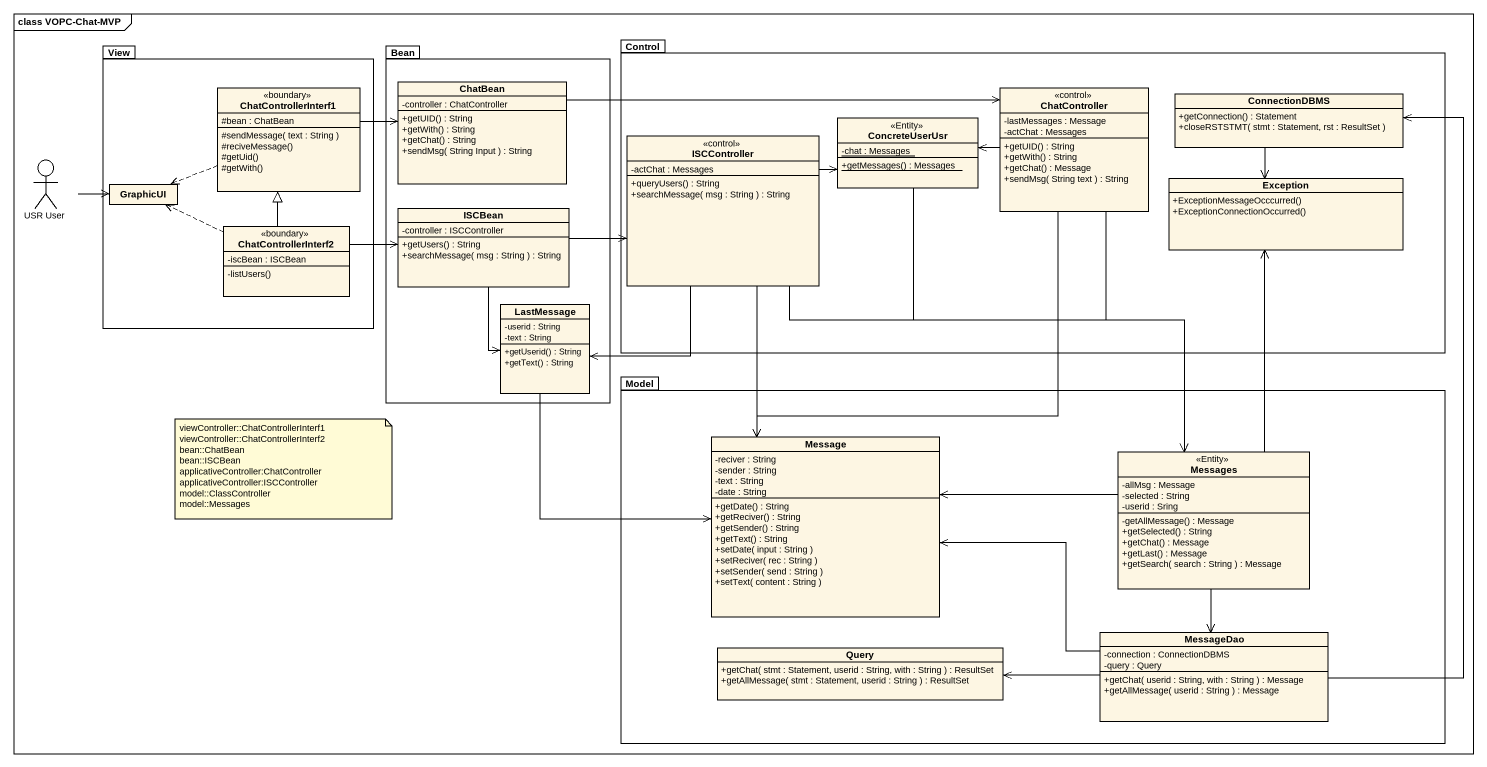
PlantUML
@startuml
mainframe class VOPC-Chat-MVP
allowmixing
hide circle
hide empty members
skinparam classAttributeIconSize 0
package View {
  class ChatControllerInterf1 <<boundary>> {
    #bean : ChatBean
    #sendMessage( text : String )
    #reciveMessage()
    #getUid()
    #getWith()
  }
  class GraphicUI
  class ChatControllerInterf2 <<boundary>> {
    -iscBean : ISCBean
    -listUsers()
  }
}
package Bean {
  class ChatBean {
    -controller : ChatController
    +getUID() : String
    +getWith() : String
    +getChat() : String
    +sendMsg( String Input ) : String
  }
  class ISCBean {
    -controller : ISCController
    +getUsers() : String
    +searchMessage( msg : String ) : String
  }
  class LastMessage {
    -userid : String
    -text : String
    +getUserid() : String
    +getText() : String
  }
}
package "Control" as Control_ {
  class ChatController <<control>> {
    -lastMessages : Message
    -actChat : Messages
    +getUID() : String
    +getWith() : String
    +getChat() : Message
    +sendMsg( String text ) : String
  }
  class ConnectionDBMS {
    +getConnection() : Statement
    +closeRSTSTMT( stmt : Statement, rst : ResultSet )
  }
  class ISCController <<control>> {
    -actChat : Messages
    +queryUsers() : String
    +searchMessage( msg : String ) : String
  }
  class ConcreteUserUsr <<Entity>> {
    {static} -chat : Messages
    {static} +getMessages() : Messages
  }
  class "Exception" as Exception_ {
    +ExceptionMessageOcccurred()
    +ExceptionConnectionOccurred()
  }
}
actor "USR User" as USR_User
package Model {
  class Message {
    -reciver : String
    -sender : String
    -text : String
    -date : String
    +getDate() : String
    +getReciver() : String
    +getSender() : String
    +getText() : String
    +setDate( input : String )
    +setReciver( rec : String )
    +setSender( send : String )
    +setText( content : String )
  }
  class Messages <<Entity>> {
    -allMsg : Message
    -selected : String
    -userid : Sring
    -getAllMessage() : Message
    +getSelected() : String
    +getChat() : Message
    +getLast() : Message
    +getSearch( search : String ) : Message
  }
  class Query {
    +getChat( stmt : Statement, userid : String, with : String ) : ResultSet
    +getAllMessage( stmt : Statement, userid : String ) : ResultSet
  }
  class MessageDao {
    -connection : ConnectionDBMS
    -query : Query
    +getChat( userid : String, with : String ) : Message
    +getAllMessage( userid : String ) : Message
  }
}
ChatControllerInterf1 -right-> ChatBean
ChatControllerInterf1 .left.> GraphicUI
ChatBean -right-> ChatController
ChatController -left-> ConcreteUserUsr
ChatController --> Message
ChatController --> Messages
ConnectionDBMS --> Exception_
ISCController -right-> ConcreteUserUsr
ISCController --> LastMessage
ISCController --> Message
ISCController --> Messages
ConcreteUserUsr --> Messages
USR_User -right-> GraphicUI
ISCBean -right-> ISCController
ISCBean --> LastMessage
ChatControllerInterf2 -up-|> ChatControllerInterf1
ChatControllerInterf2 .left.> GraphicUI
ChatControllerInterf2 -right-> ISCBean
LastMessage --> Message
Messages -up-> Exception_
Messages -left-> Message
Messages --> MessageDao
MessageDao -up-> ConnectionDBMS
MessageDao -left-> Message
MessageDao -left-> Query
note as N1
  viewController::ChatControllerInterf1
  viewController::ChatControllerInterf2
  bean::ChatBean
  bean::ISCBean
  applicativeController:ChatController
  applicativeController:ISCController
  model::ClassController
  model::Messages
end note
@enduml
